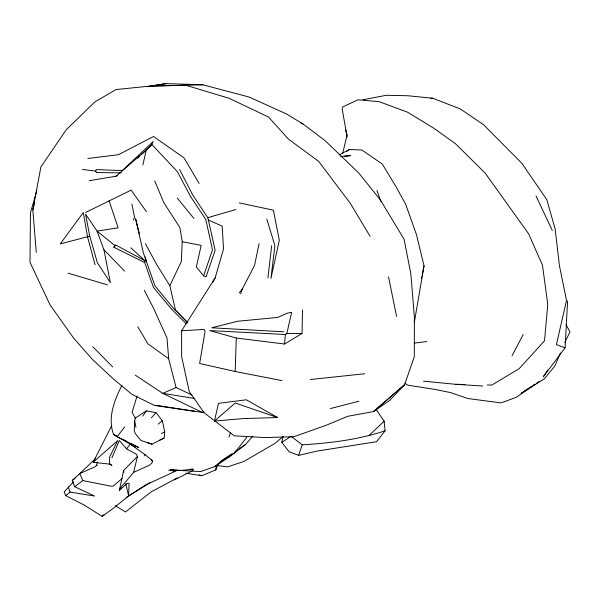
<?xml version="1.0" encoding="UTF-8"?>
<svg xmlns="http://www.w3.org/2000/svg" width="600" height="600" viewBox="0 0 600 600"><rect width="100%" height="100%" fill="white"/><g stroke="black" fill="none" stroke-linecap="round" stroke-linejoin="round"><path stroke-width="0.9" d="M302.025 333.532L286.83 333.555L285.397 334.5L209.7 330.577L236.295 338.032L284.52 344.017L302.025 333.532L302.513 309.952M281.895 380.61L235.178 371.49L236.295 338.032M134.655 420.923L134.28 431.257L135.69 434.025L140.85 440.43L151.98 444.188L164.1 438.09L164.738 431.963L162.322 420.653L155.94 412.643L146.273 410.895L135.255 418.118L134.655 420.923L135.93 427.245M154.755 180.9L163.785 202.627L179.835 227.483L182.235 241.74L181.297 261.63L169.83 285.705L175.447 309.983L187.755 322.718M547.8 369.99L543.232 376.882L565.088 347.812L567.6 300.892M284.52 344.017L285.397 334.5M186.255 323.745L172.05 309.668L153.435 287.4L144.72 262.56L144.915 260.692L130.785 247.792M267.923 277.808L271.673 245.73M185.903 473.16L201.683 475.725L215.767 469.92L216.33 465.442M414.308 322.53L424.028 265.86L416.505 234.75L405.638 204.195L395.873 186.458L382.26 164.002L361.897 150.038L349.462 149.498L339.112 154.95M36.285 252.285L32.828 209.895L40.89 166.913L66.248 129.757L94.83 101.933L116.078 89.543L150.172 86.085L166.125 83.61L202.905 84.802L249.21 97.058L286.282 113.873L303.188 124.102L325.38 140.895L358.763 173.025L380.423 200.04L404.062 239.197L410.857 273.9L414.382 317.183L414.3 356.745L404.572 384.69L389.827 400.305L373.515 411.585L347.865 416.265L326.265 425.243L294.038 436.658L265.447 437.595L234.322 435.84L204.12 412.77L189.255 391.575L181.68 356.858L181.59 330.78L215.123 277.972L223.53 248.978L222.173 226.103L208.388 220.065L207.728 217.673L192.795 195.053L179.632 169.597M376.343 409.86L384.165 421.2L385.08 430.822L376.493 441.735L317.272 451.043L298.612 455.377L289.147 451.8L281.805 442.365L282.907 436.882M421.447 278.543L421.822 276.735M422.19 274.92L424.028 265.86M259.065 243.697L254.513 265.47L242.303 289.043L240.638 293.73M111.9 457.845L119.31 440.505L126.615 448.882L136.493 454.283L137.468 456.428L123.623 470.505L119.392 490.305L127.118 483.397L129.075 483.338L128.64 495.99L113.4 508.215L102.165 516.39L83.992 504.945L65.7 495.615L64.17 491.91L73.44 481.845M121.358 172.875L96.458 172.56L95.79 171.172L96.135 169.575L122.257 170.602L153.09 141.585L151.875 144.54L146.22 150.165L116.01 176.205L89.258 180.697M142.86 164.97L146.22 150.165M286.83 333.555L291.623 312.308L287.618 313.065L277.673 317.423L237.6 321.278L211.688 327.795L283.89 331.793M214.44 421.08L218.483 403.357L246.27 399.795L277.597 417.54L243.255 418.575L214.44 421.08L235.2 403.02L277.597 417.54M342.72 153.36L346.897 135.653M120.345 487.8L119.392 490.305L121.755 486.39L133.635 472.35L137.468 456.428M32.828 209.895L34.612 202.702M65.7 495.615L70.08 492.105L94.552 496.035L74.64 486.69L72.248 480.442L79.725 473.625L95.543 466.53L96.525 465.255L97.395 462.037M36.877 190.695L30.457 212.767L30 262.23L50.002 304.822L73.433 337.83L92.017 359.025L113.115 378.75L132.023 394.41L154.567 405.45L194.73 411.368M137.085 395.903L132.097 412.268L135.255 418.118M208.388 220.065L215.138 250.29L206.032 276.832L203.595 275.858L212.468 249.885L205.792 219.442L190.597 196.627L177.352 171.637L151.875 144.54L141.788 154.208M298.612 455.377L302.25 444.817C330.308 443.123 358.29 439.688 385.08 430.822M228.99 437.055L230.542 432.69M215.767 469.92L217.755 465.022M560.43 353.017L554.918 365.903L544.433 378.765L521.145 393.308L531.885 386.197M121.965 385.298C114.368 400.11 107.415 417.855 113.565 434.438L117.06 436.732L138.653 447.533L131.37 443.73M111.817 425.445L93.157 462.263L109.703 464.145L111.96 465.397L109.748 463.995M133.305 219.975L134.572 217.388L131.865 204.007M564.765 342.405L570 331.965L566.002 324.63M512.04 355.778L523.222 334.493M212.933 282.082L215.123 277.972M144.262 455.865L145.08 454.335M144.72 262.56L113.835 247.26L114.81 245.483L115.748 245.062L146.4 261.465L154.942 285.772L173.25 308.123L187.733 322.733M142.822 416.04L146.273 410.895M126.615 448.882L129.922 444.487M117.06 436.732L124.613 427.02M246.795 437.295L234.825 452.61L221.153 461.077L215.062 466.47L200.692 471.555L170.243 469.942L168.623 470.362M239.243 292.897L242.303 289.043M113.835 247.26L115.748 245.062M215.062 466.47L229.83 456.57L245.498 444.54L252.772 436.17M151.38 417.855L155.94 412.643M137.745 158.07L139.762 156.142M95.4 458.707L79.725 473.625L82.875 480.57L111.33 486.27L113.153 486.105L122.078 478.507M369.263 435.285L384.165 421.2M102.165 516.39L104.22 514.523M93.157 462.263L117.675 440.61L109.552 457.222L109.703 464.145M158.227 424.155L162.322 420.653M282.983 436.673L274.897 443.438L243.862 461.49L227.61 466.86L215.775 465.382M72.248 480.442L75.188 478.185M74.64 486.69L82.875 480.57M534.893 384.48L516.398 397.26L501.075 402.908L467.79 398.513L450.368 392.543L435.12 389.438L408.127 385.237L405.053 383.46M536.438 383.415L539.52 381.285M346.373 151.613L349.462 149.498M221.153 461.077L231.803 453.84M234.847 451.778L237.892 449.707M239.407 448.673L245.498 444.54M533.415 385.178L534.945 384.165M149.917 482.79L126.075 497.565M281.805 442.365L291.06 436.335L302.25 444.817M115.297 505.65L125.505 511.957L151.072 491.918L177.405 477.877M116.01 176.205L117.578 175.38M174.292 479.903L193.013 470.498M85.627 212.445L131.16 190.102L146.422 211.68M161.392 433.485L164.738 431.963M159.9 439.935L164.1 438.09M191.955 394.987L176.085 387.562L162.727 393.345L135.248 375.12M177.428 470.28L145.59 484.98L128.64 495.99L125.775 483.743M133.635 472.35L149.82 465.053L152.55 462.143L151.5 459.548M173.1 471.592L176.58 470.205M228.142 457.23L229.83 456.57M156.083 405.293L202.222 412.395L203.962 411.743M89.76 236.16L97.425 262.837L110.34 282.585L103.927 249.78L97.08 231.12L85.537 214.087L89.76 236.16L60.248 243.923L83.287 212.52L87.562 236.917L95.047 264.765M207.728 217.673L235.905 209.52M330.405 408.57L358.853 401.235M363.022 99.757L386.393 95.273L407.835 95.745L432.705 98.227L460.365 108.968L483.548 124.733L521.76 163.192L546.832 199.71L555.143 228.938L559.38 265.35L566.513 300.428L556.418 344.603L565.088 347.812M146.993 86.677L166.125 83.61M414.278 343.103L426.795 341.543M87.863 158.475L118.358 154.725L153.495 136.507L184.005 157.845L199.11 183.42M340.725 156.727L342.548 156.517M344.37 156.315L350.752 155.58L341.535 156.405M310.207 379.53L364.733 373.755M430.838 98.37L432.705 98.227M181.59 330.78L204.12 329.452L205.087 331.29L199.627 363.51L235.178 371.49M173.947 469.822L170.243 469.942L181.058 470.393L193.403 469.17L189.697 469.29M202.905 84.802L150.172 86.085L185.685 85.23L229.147 98.295L268.545 117.045L288.368 139.042L318.69 161.407L350.25 203.257L370.103 236.333M423.577 381.18L455.603 384.3L464.895 384.502M487.2 384.982L491.85 385.08L519.248 368.603L544.515 340.815L547.763 304.425L542.467 265.17L528.638 233.873L485.265 173.212L455.528 143.745L433.928 128.303L407.655 112.245L379.26 101.7L358.035 99.78L342.968 106.8L342.21 108.975L347.13 137.16M455.603 384.3L482.76 386.018M82.35 169.41L95.79 171.172M194.67 398.498L162.727 393.345L202.222 412.395M182.235 241.74L201.157 245.377L196.35 266.94L203.595 275.858M239.28 202.882L273.397 210.202L279.315 240.27L270.93 278.438L274.905 245.655L266.805 219.075M96.525 465.255L97.35 465.45M68.07 273.18L107.512 284.873M199.095 474.84L201.683 475.725M147.345 442.545L151.98 444.188M300.69 122.91L303.188 124.102M135.097 447.015L113.565 434.438L116.805 436.125M123.278 439.507L126.517 441.195M130.808 444.502L145.447 454.905L152.745 461.055M176.085 387.562L168.653 358.71L147.983 343.92L137.79 326.767M114.81 245.483L97.08 231.12L118.14 227.812L109.087 200.775M92.73 346.71L112.665 366.923M103.927 249.78L124.672 271.14M177.292 198.097L193.928 218.49M169.83 285.705L156.683 264.517L145.38 243.72M144.255 290.212L153.697 308.55L167.01 338.01L168.653 358.71M536.025 196.028L552.285 230.415M376.92 190.462L380.985 201.57M68.295 486.93L70.08 492.105M345.585 129.825L347.16 135.09M139.41 233.827L135.578 218.678L143.445 253.14L146.4 261.465L145.275 257.01M388.515 276.855L396.577 316.403M123.623 470.505L123.87 472.342M404.572 384.69L373.515 411.585L404.572 384.69"/></g></svg>
